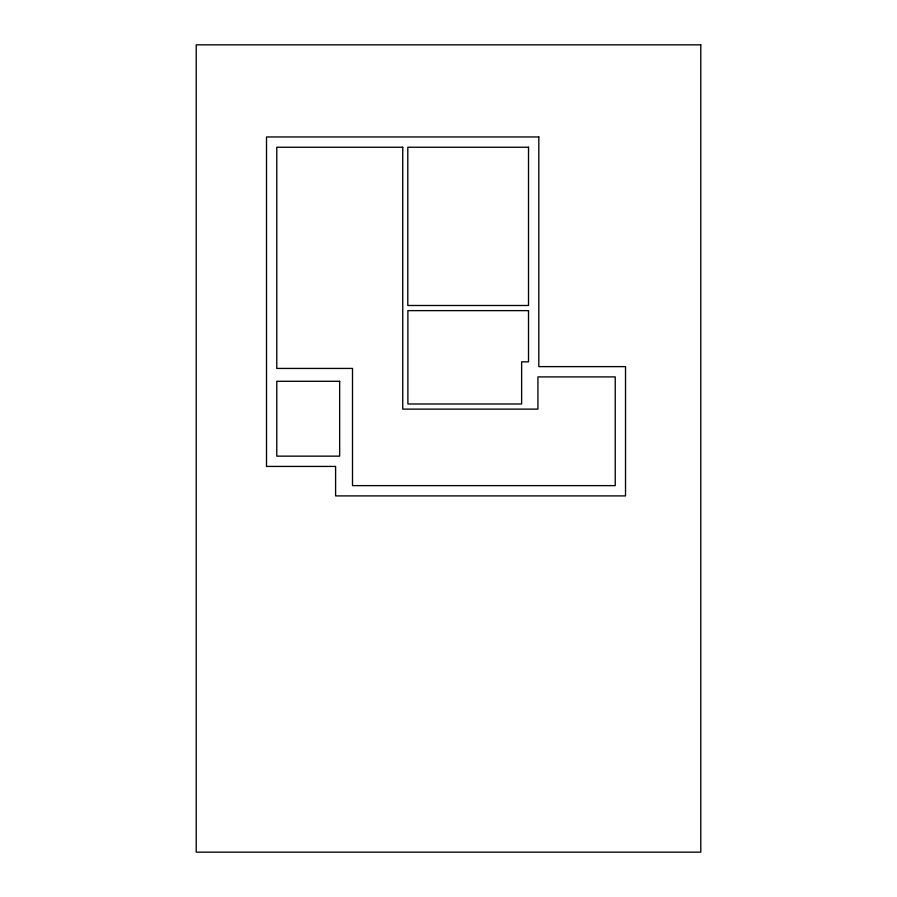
<?xml version="1.0" encoding="UTF-8"?>
<svg xmlns="http://www.w3.org/2000/svg" width="897" height="897" viewBox="0 0 897 897"><rect width="100%" height="100%" fill="white"/><g stroke="black" fill="none" stroke-linecap="round" stroke-linejoin="round"><path stroke-width="1.35" d="M700.781 44.85L196.219 44.85L196.219 852.15L700.781 852.15L700.781 44.85M538.817 136.961L266.499 136.961L266.499 466.429L335.601 466.429L335.601 495.906L625.523 495.906L625.523 366.626L538.817 366.626L538.817 136.961M402.742 147.243L276.781 147.243L276.781 368.432L352.51 368.432L352.51 485.625L615.23 485.625L615.23 376.908L537.931 376.908L537.931 409.122L402.742 409.122L402.742 147.243M528.524 147.243L407.799 147.243L407.799 305.485L528.524 305.485L528.524 147.243M528.524 310.631L407.888 310.631L407.888 403.986L521.628 403.986L521.628 361.839L528.524 361.839L528.524 310.631M339.649 381.292L276.781 381.292L276.781 456.147L339.649 456.147L339.649 381.292"/></g></svg>
